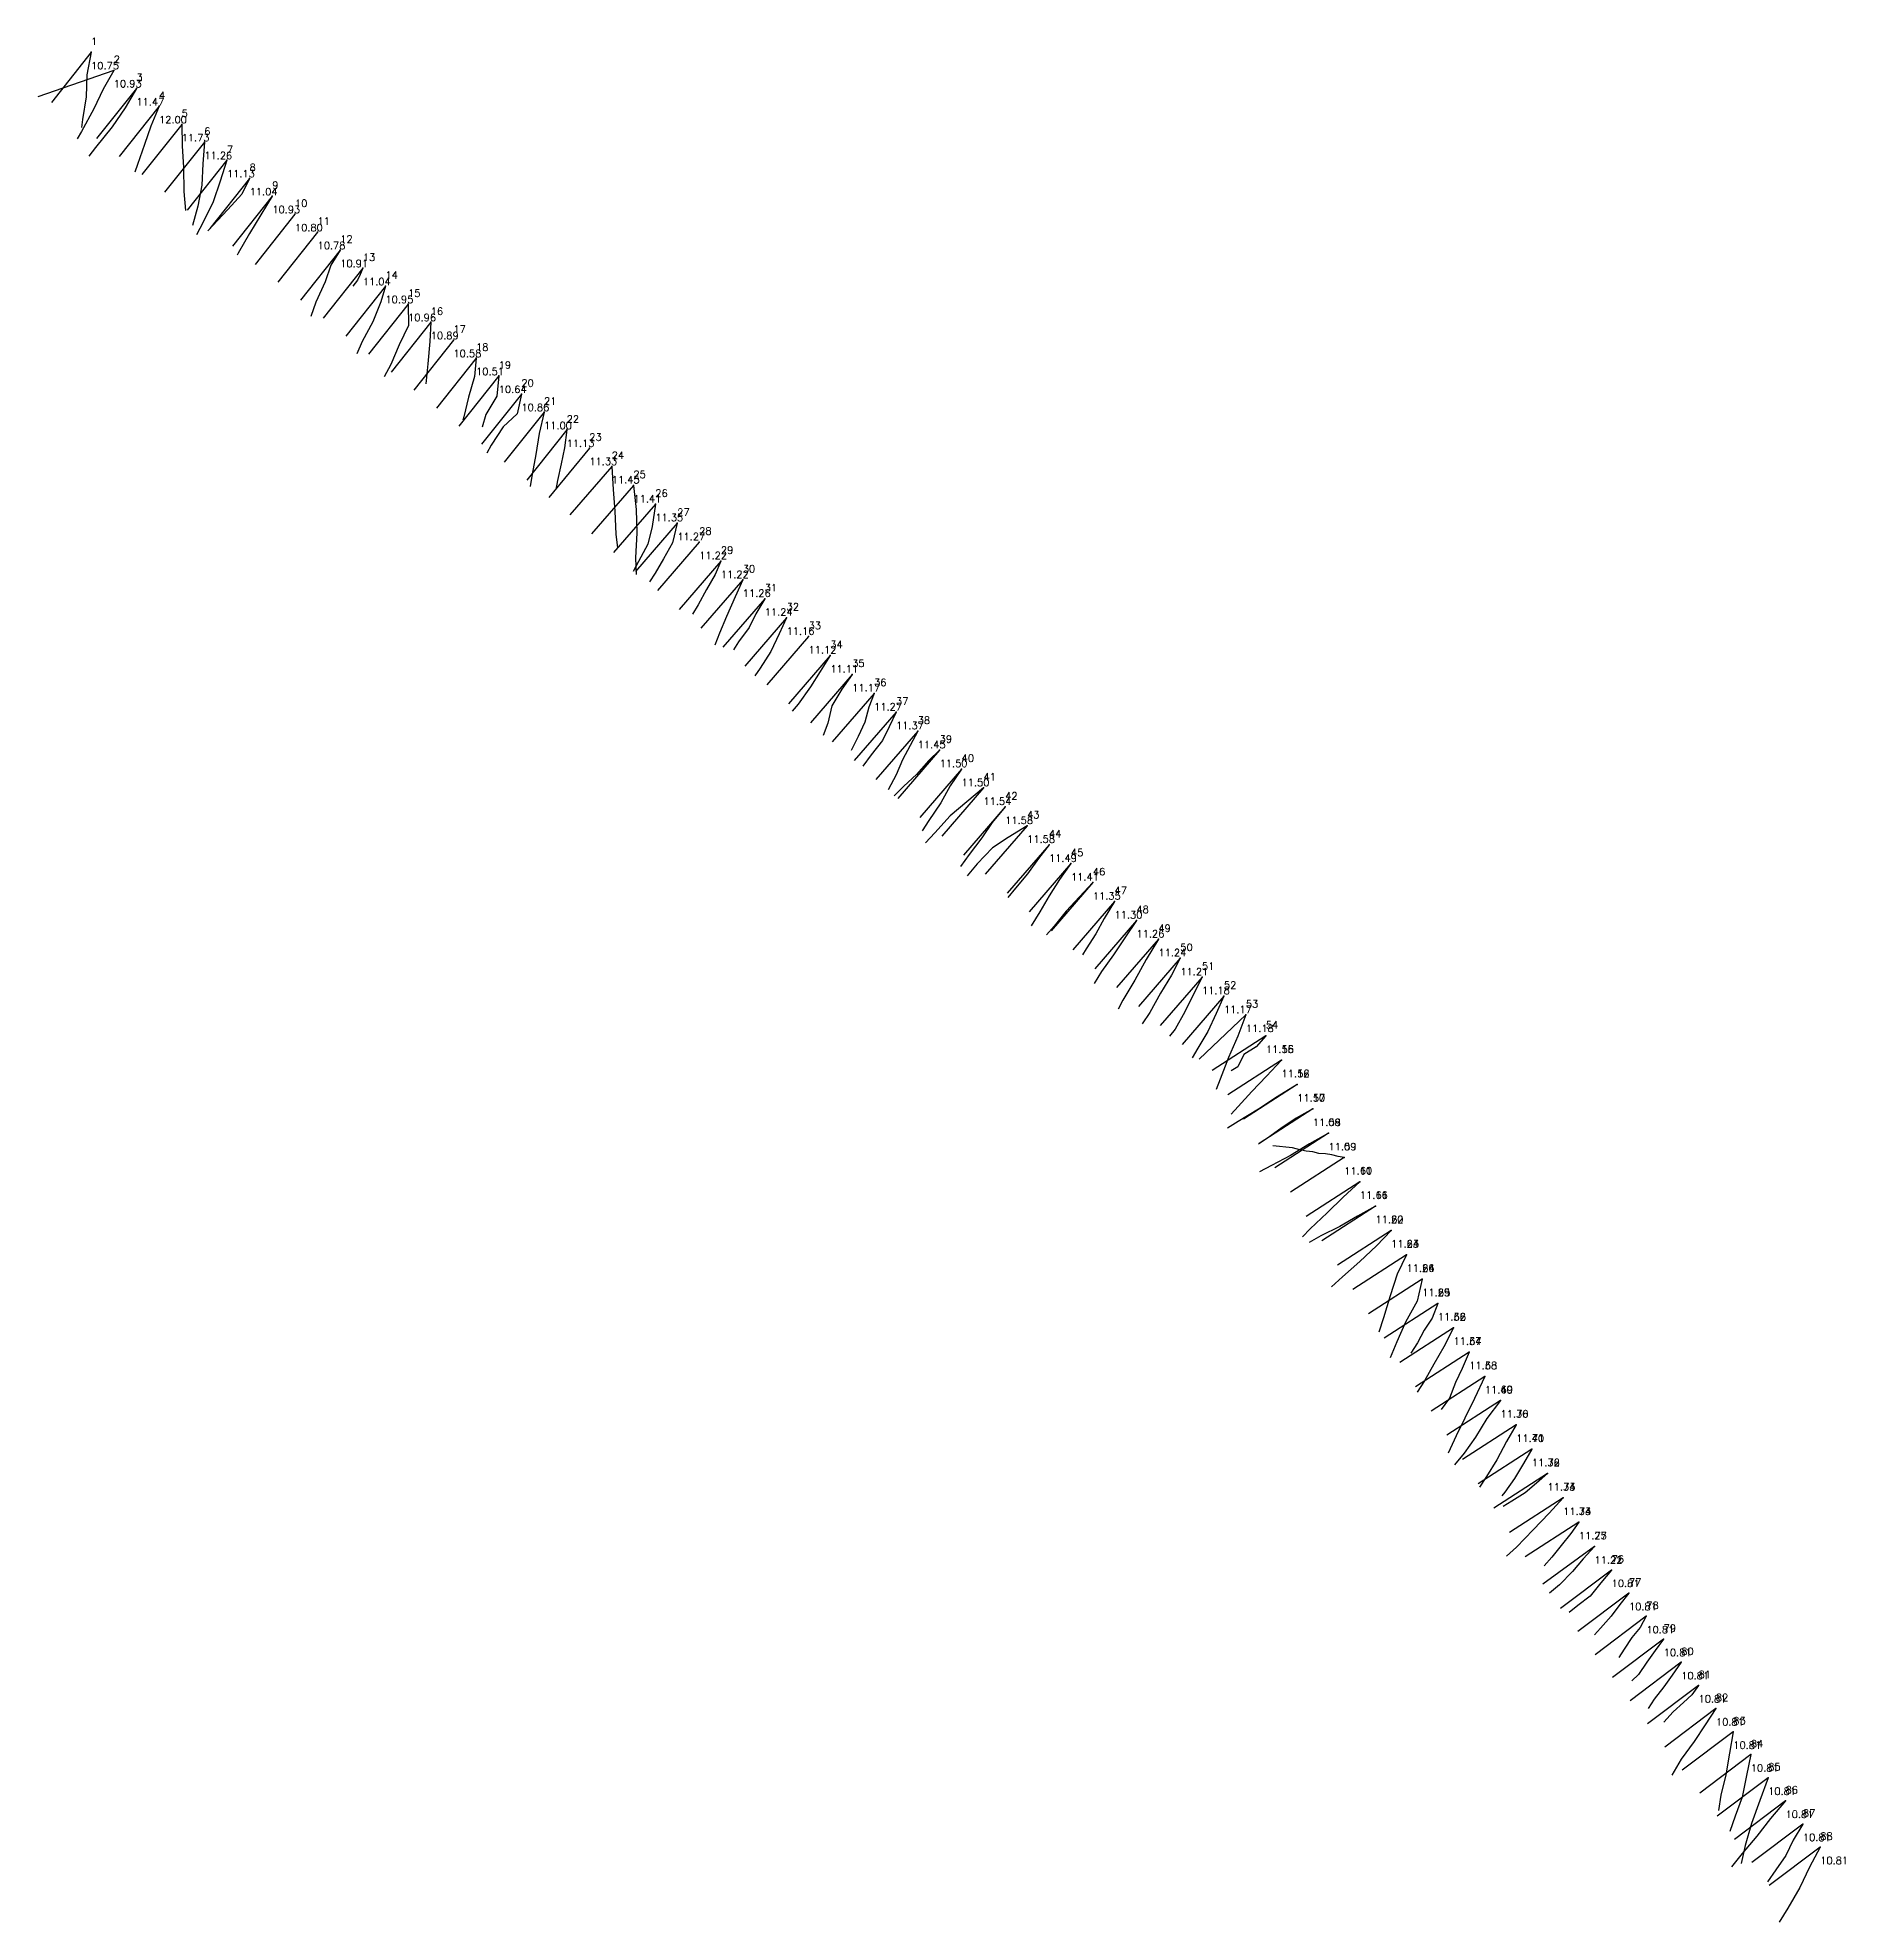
# Model space of a CAD drawing. Extents: x 748776 to 748851, y 8930539.9 to 8930618.1.
import ezdxf

# ---------------------------------------------------------------- set-up
doc = ezdxf.new("R2010")
doc.units = 0
for name, color, linetype in [('Hole', 7, 'Continuous'), ('Length', 7, 'Continuous'), ('Number', 7, 'Continuous'), ('Real Hole', 7, 'Continuous'), ('Theoretical Hole', 7, 'Continuous')]:
    doc.layers.add(name, color=color, linetype=linetype)
doc.styles.get("Standard").update_dxf_attribs({"font": 'simplex.shx'})

msp = doc.modelspace()

# ---------------------------------------------------------------- linework, layer by layer
at = {"layer": 'Hole', "color": 40, "true_color": 0xffc000}
for p in [(748778.21, 8930617.46, 220.41), (748779.15, 8930616.71, 220.61), (748780.09, 8930615.96, 221.16), (748781.03, 8930615.22, 221.71), (748781.97, 8930614.47, 221.42), (748782.91, 8930613.73, 220.94), (748783.85, 8930612.98, 220.81), (748784.79, 8930612.23, 220.72), (748785.73, 8930611.49, 220.61), (748786.67, 8930610.74, 220.46), (748787.61, 8930610, 220.45), (748788.55, 8930609.25, 220.58), (748789.49, 8930608.5, 220.72), (748790.43, 8930607.76, 220.63), (748791.37, 8930607.01, 220.64), (748792.31, 8930606.26, 220.56), (748793.25, 8930605.52, 220.24), (748794.19, 8930604.77, 220.17), (748795.13, 8930604.03, 220.3), (748796.07, 8930603.28, 220.53), (748797.01, 8930602.53, 220.67), (748797.95, 8930601.79, 220.81), (748798.89, 8930601.04, 221.02), (748799.82, 8930600.28, 221.13), (748800.72, 8930599.49, 221.1), (748801.63, 8930598.71, 221.03), (748802.54, 8930597.92, 220.95), (748803.45, 8930597.14, 220.9), (748804.35, 8930596.35, 220.9), (748805.26, 8930595.57, 220.94), (748806.17, 8930594.79, 220.92), (748807.08, 8930594, 220.84), (748807.99, 8930593.22, 220.8), (748808.89, 8930592.43, 220.79), (748809.8, 8930591.65, 220.85), (748810.71, 8930590.86, 220.95), (748811.62, 8930590.08, 221.06), (748812.52, 8930589.29, 221.14), (748813.43, 8930588.51, 221.19), (748814.34, 8930587.72, 221.19), (748815.25, 8930586.94, 221.23), (748816.15, 8930586.15, 221.27), (748817.06, 8930585.37, 221.28), (748817.97, 8930584.58, 221.18), (748818.88, 8930583.8, 221.1), (748819.79, 8930583.01, 221.04), (748820.69, 8930582.23, 220.98), (748821.6, 8930581.44, 220.95), (748822.51, 8930580.66, 220.92), (748823.42, 8930579.87, 220.89), (748824.32, 8930579.09, 220.87), (748825.23, 8930578.3, 220.85), (748826.14, 8930577.52, 220.85), (748826.97, 8930576.65, 220.84), (748827.62, 8930575.64, 220.8), (748828.27, 8930574.63, 220.78), (748828.92, 8930573.62, 220.76), (748829.57, 8930572.61, 220.77), (748830.22, 8930571.6, 220.79), (748830.87, 8930570.6, 220.84), (748831.52, 8930569.59, 220.88), (748832.17, 8930568.58, 220.93), (748832.81, 8930567.57, 220.94), (748833.46, 8930566.56, 220.97), (748834.11, 8930565.55, 221), (748834.76, 8930564.54, 221.03), (748835.41, 8930563.53, 221.07), (748836.06, 8930562.52, 221.09), (748836.71, 8930561.52, 221.05), (748837.36, 8930560.51, 221.08), (748838.01, 8930559.5, 221.05), (748838.66, 8930558.49, 221.03), (748839.31, 8930557.48, 221.02), (748839.96, 8930556.47, 220.96), (748840.61, 8930555.46, 220.9), (748841.32, 8930554.49, 220.48), (748842.04, 8930553.53, 220.48), (748842.76, 8930552.57, 220.48), (748843.48, 8930551.62, 220.48), (748844.21, 8930550.66, 220.48), (748844.93, 8930549.7, 220.48), (748845.65, 8930548.74, 220.48), (748846.37, 8930547.78, 220.48), (748847.1, 8930546.83, 220.48), (748847.82, 8930545.87, 220.48), (748848.54, 8930544.91, 220.48), (748849.26, 8930543.95, 220.48), (748849.98, 8930542.99, 220.48)]:
    msp.add_point(p, dxfattribs=at)
at = {"layer": 'Real Hole', "color": 1, "true_color": 0xff0000}
for points in [[(748778.21, 8930617.46, 220.41), (748778.037, 8930616.522, 217.566), (748778.011, 8930615.612, 214.707), (748777.849, 8930614.674, 211.862), (748777.811, 8930614.334, 210.817)], [(748779.15, 8930616.71, 220.61), (748778.704, 8930615.937, 217.746), (748778.318, 8930615.113, 214.887), (748777.812, 8930614.179, 212.082), (748777.636, 8930613.875, 211.145)], [(748780.09, 8930615.96, 221.16), (748779.618, 8930615.162, 218.307), (748779.084, 8930614.37, 215.463), (748778.386, 8930613.509, 212.675), (748778.111, 8930613.153, 211.563)], [(748781.03, 8930615.22, 221.71), (748780.695, 8930614.399, 218.844), (748780.42, 8930613.631, 215.957), (748780.134, 8930612.801, 213.088), (748780.024, 8930612.489, 212.145)], [(748781.97, 8930614.47, 221.42), (748781.986, 8930613.58, 218.555), (748782.044, 8930612.679, 215.694), (748782.062, 8930611.688, 212.863), (748782.132, 8930610.902, 210.702)], [(748782.91, 8930613.73, 220.94), (748782.841, 8930612.827, 218.08), (748782.806, 8930611.948, 215.212), (748782.639, 8930611.081, 212.345), (748782.417, 8930610.269, 209.991)], [(748783.85, 8930612.98, 220.81), (748783.571, 8930612.111, 217.952), (748783.273, 8930611.262, 215.09), (748782.868, 8930610.419, 212.24), (748782.588, 8930609.888, 210.332)], [(748784.79, 8930612.23, 220.72), (748784.462, 8930611.575, 217.811), (748783.882, 8930610.939, 214.937), (748783.245, 8930610.263, 212.084), (748783.059, 8930610.058, 211.228)], [(748785.73, 8930611.49, 220.61), (748785.259, 8930610.718, 217.749), (748784.79, 8930609.946, 214.889), (748784.32, 8930609.124, 212.042), (748784.274, 8930609.042, 211.757)], [(748788.55, 8930609.25, 220.58), (748788.159, 8930608.633, 217.67), (748787.924, 8930607.941, 214.761), (748787.54, 8930607.096, 211.908), (748787.328, 8930606.493, 210.013)], [(748789.49, 8930608.5, 220.72), (748789.38, 8930608.235, 217.734), (748789.269, 8930608, 214.745), (748789.073, 8930607.752, 211.762)], [(748790.43, 8930607.76, 220.63), (748790.233, 8930607.104, 217.709), (748789.897, 8930606.278, 214.845), (748789.462, 8930605.461, 211.991), (748789.239, 8930604.954, 210.174)], [(748791.37, 8930607.01, 220.64), (748791.384, 8930606.118, 217.776), (748790.995, 8930605.32, 214.91), (748790.648, 8930604.503, 212.045), (748790.381, 8930604.001, 210.337)], [(748792.31, 8930606.26, 220.56), (748792.269, 8930605.459, 217.669), (748792.187, 8930604.539, 214.815), (748792.097, 8930603.701, 212.25)], [(748794.19, 8930604.77, 220.17), (748794.121, 8930604.012, 217.268), (748793.879, 8930603.157, 214.403), (748793.676, 8930602.342, 211.523), (748793.642, 8930602.201, 211.044)], [(748795.13, 8930604.03, 220.3), (748795.056, 8930603.192, 217.42), (748794.598, 8930602.436, 214.554), (748794.439, 8930601.907, 212.631)], [(748796.07, 8930603.28, 220.53), (748795.894, 8930602.457, 217.651), (748795.314, 8930601.918, 214.757), (748794.809, 8930601.161, 211.898), (748794.641, 8930600.826, 210.549)], [(748797.01, 8930602.53, 220.67), (748796.808, 8930601.645, 217.811), (748796.67, 8930600.779, 214.942), (748796.522, 8930599.961, 212.059), (748796.44, 8930599.451, 210.335)], [(748797.95, 8930601.79, 220.81), (748797.855, 8930601.045, 217.906), (748797.723, 8930600.384, 214.982), (748797.574, 8930599.696, 212.066), (748797.505, 8930599.327, 210.305)], [(748799.82, 8930600.28, 221.13), (748799.876, 8930599.327, 218.286), (748799.942, 8930598.421, 215.427), (748799.983, 8930597.471, 212.582), (748800.062, 8930596.905, 210.665)], [(748800.72, 8930599.49, 221.1), (748800.83, 8930598.489, 218.274), (748800.865, 8930597.527, 215.433), (748800.807, 8930596.489, 212.619), (748800.832, 8930595.792, 210.532)], [(748801.63, 8930598.71, 221.03), (748801.495, 8930597.786, 218.179), (748801.318, 8930597.054, 215.275), (748800.931, 8930596.334, 212.389), (748800.715, 8930595.921, 210.341)], [(748802.54, 8930597.92, 220.95), (748802.341, 8930597.108, 218.069), (748801.969, 8930596.438, 215.168), (748801.624, 8930595.849, 212.247), (748801.383, 8930595.487, 210.5)], [(748804.35, 8930596.35, 220.9), (748804.112, 8930595.799, 217.961), (748803.754, 8930595.165, 215.05), (748803.407, 8930594.538, 212.137), (748803.171, 8930594.154, 210.086)], [(748805.26, 8930595.57, 220.94), (748804.937, 8930594.864, 218.042), (748804.583, 8930594.053, 215.176), (748804.299, 8930593.358, 212.271), (748804.094, 8930592.863, 210.241)], [(748806.17, 8930594.79, 220.92), (748805.806, 8930594.161, 218.009), (748805.518, 8930593.591, 215.078), (748805.087, 8930592.996, 212.169), (748804.877, 8930592.668, 210.31)], [(748807.08, 8930594, 220.84), (748806.771, 8930593.331, 217.932), (748806.43, 8930592.601, 215.042), (748805.986, 8930591.908, 212.157), (748805.756, 8930591.587, 210.607)], [(748808.89, 8930592.43, 220.79), (748808.469, 8930591.775, 217.893), (748808.076, 8930591.13, 214.989), (748807.553, 8930590.414, 212.123), (748807.308, 8930590.123, 210.569)], [(748809.8, 8930591.65, 220.85), (748809.365, 8930591.042, 217.945), (748808.955, 8930590.35, 215.055), (748808.793, 8930589.623, 212.148), (748808.601, 8930589.118, 210.327)], [(748810.71, 8930590.86, 220.95), (748810.492, 8930590.296, 218.011), (748810.319, 8930589.669, 215.083), (748810.045, 8930589.074, 212.155), (748809.76, 8930588.486, 209.846)], [(748811.62, 8930590.08, 221.06), (748811.339, 8930589.478, 218.134), (748811.062, 8930588.904, 215.203), (748810.581, 8930588.316, 212.301), (748810.241, 8930587.838, 210.18)], [(748812.52, 8930589.29, 221.14), (748812.212, 8930588.702, 218.214), (748811.894, 8930588.098, 215.293), (748811.632, 8930587.481, 212.369), (748811.293, 8930586.863, 210.075)], [(748813.43, 8930588.51, 221.19), (748812.986, 8930588.073, 218.255), (748812.463, 8930587.499, 215.358), (748811.947, 8930587.008, 212.443), (748811.549, 8930586.612, 210.11)], [(748814.34, 8930587.72, 221.19), (748813.873, 8930587.019, 218.311), (748813.479, 8930586.323, 215.419), (748812.98, 8930585.587, 212.554), (748812.71, 8930585.154, 210.62)], [(748815.25, 8930586.94, 221.23), (748814.562, 8930586.368, 218.367), (748813.866, 8930585.784, 215.507), (748813.236, 8930585.082, 212.66), (748812.842, 8930584.661, 210.744)], [(748816.15, 8930586.15, 221.27), (748815.609, 8930585.506, 218.39), (748815.185, 8930584.873, 215.489), (748814.66, 8930584.181, 212.617), (748814.289, 8930583.677, 210.718)], [(748817.06, 8930585.37, 221.28), (748816.277, 8930584.879, 218.426), (748815.619, 8930584.452, 215.53), (748814.983, 8930583.788, 212.675), (748814.572, 8930583.297, 210.57)], [(748817.97, 8930584.58, 221.18), (748817.539, 8930584.005, 218.267), (748817.074, 8930583.373, 215.372), (748816.575, 8930582.782, 212.473), (748816.255, 8930582.395, 210.745)], [(748818.88, 8930583.8, 221.1), (748818.41, 8930583.137, 218.212), (748817.974, 8930582.458, 215.323), (748817.588, 8930581.793, 212.423), (748817.229, 8930581.22, 210.016)], [(748819.79, 8930583.01, 221.04), (748819.239, 8930582.424, 218.15), (748818.683, 8930581.83, 215.262), (748818.177, 8930581.207, 212.372), (748817.872, 8930580.848, 210.738)], [(748820.69, 8930582.23, 220.98), (748820.265, 8930581.524, 218.095), (748819.907, 8930580.889, 215.185), (748819.508, 8930580.258, 212.28), (748819.353, 8930580.016, 211.322)], [(748821.6, 8930581.44, 220.95), (748821.149, 8930580.756, 218.064), (748820.642, 8930580.011, 215.202), (748820.151, 8930579.317, 212.326), (748819.841, 8930578.824, 210.412)], [(748822.51, 8930580.66, 220.92), (748822.004, 8930579.822, 218.084), (748821.529, 8930578.96, 215.25), (748821.037, 8930578.132, 212.409), (748820.844, 8930577.765, 210.968)], [(748823.42, 8930579.87, 220.89), (748823.047, 8930579.174, 217.996), (748822.598, 8930578.419, 215.127), (748822.157, 8930577.621, 212.269), (748821.837, 8930577.15, 210.562)], [(748824.32, 8930579.09, 220.87), (748823.967, 8930578.385, 217.976), (748823.612, 8930577.644, 215.09), (748823.205, 8930576.931, 212.205), (748822.973, 8930576.636, 210.856)], [(748825.23, 8930578.3, 220.85), (748824.901, 8930577.578, 217.957), (748824.56, 8930576.828, 215.072), (748824.143, 8930576.14, 212.182), (748823.916, 8930575.738, 210.546)], [(748826.14, 8930577.52, 220.85), (748825.804, 8930576.645, 218), (748825.425, 8930575.755, 215.16), (748825.073, 8930574.861, 212.319), (748824.913, 8930574.428, 210.997)], [(748826.97, 8930576.65, 220.84), (748826.567, 8930576.192, 217.903), (748826.049, 8930575.873, 214.965), (748825.803, 8930575.369, 212.018), (748825.536, 8930575.194, 209.942)], [(748827.62, 8930575.64, 220.8), (748826.998, 8930574.975, 217.942), (748826.383, 8930574.338, 215.075), (748825.827, 8930573.715, 212.194), (748825.524, 8930573.401, 210.864)], [(748828.27, 8930574.63, 220.78), (748827.441, 8930574.115, 217.943), (748826.67, 8930573.604, 215.089), (748825.816, 8930573.104, 212.257), (748825.381, 8930572.818, 210.534)], [(748828.92, 8930573.62, 220.76), (748828.229, 8930573.243, 217.865), (748827.597, 8930572.813, 214.964), (748827.038, 8930572.404, 212.045), (748826.661, 8930572.153, 210.2)], [(748829.57, 8930572.61, 220.77), (748828.786, 8930572.174, 217.907), (748827.99, 8930571.681, 215.057), (748827.199, 8930571.272, 212.192), (748826.704, 8930571.007, 210.377)], [(748830.22, 8930571.6, 220.79), (748829.97, 8930571.65, 219.823), (748829.709, 8930571.718, 218.86), (748829.441, 8930571.754, 217.897), (748829.173, 8930571.77, 216.934), (748828.917, 8930571.845, 215.97), (748828.644, 8930571.868, 215.009), (748828.377, 8930571.929, 214.047), (748828.076, 8930571.999, 213.096), (748827.804, 8930572.03, 212.134), (748827.532, 8930572.061, 211.172), (748827.259, 8930572.093, 210.211)], [(748830.87, 8930570.6, 220.84), (748830.178, 8930569.964, 217.991), (748829.519, 8930569.312, 215.138), (748828.813, 8930568.651, 212.298), (748828.491, 8930568.316, 210.872)], [(748831.52, 8930569.59, 220.88), (748830.772, 8930569.172, 218.005), (748830.036, 8930568.739, 215.129), (748829.253, 8930568.356, 212.259), (748828.765, 8930568.077, 210.444)], [(748832.17, 8930568.58, 220.93), (748831.567, 8930567.94, 218.062), (748830.865, 8930567.288, 215.219), (748830.145, 8930566.66, 212.375), (748829.691, 8930566.234, 210.474)], [(748832.81, 8930567.57, 220.94), (748832.424, 8930566.768, 218.075), (748832.136, 8930565.871, 215.227), (748831.853, 8930564.956, 212.384), (748831.662, 8930564.355, 210.486)], [(748833.46, 8930566.56, 220.97), (748833.249, 8930565.638, 218.123), (748832.767, 8930564.771, 215.292), (748832.403, 8930563.951, 212.429), (748832.126, 8930563.295, 210.242)], [(748834.11, 8930565.55, 221), (748833.872, 8930564.936, 218.073), (748833.539, 8930564.447, 215.132), (748833.269, 8930563.911, 212.193), (748832.985, 8930563.48, 209.441)], [(748834.76, 8930564.54, 221.03), (748834.36, 8930563.751, 218.163), (748833.936, 8930563.031, 215.282), (748833.554, 8930562.335, 212.389), (748833.247, 8930561.867, 210.469)], [(748835.41, 8930563.53, 221.07), (748835.119, 8930562.854, 218.162), (748834.848, 8930562.265, 215.232), (748834.586, 8930561.623, 212.314), (748834.248, 8930561.148, 209.575)], [(748836.06, 8930562.52, 221.09), (748835.635, 8930561.599, 218.267), (748835.228, 8930560.785, 215.408), (748834.863, 8930560.054, 212.522), (748834.533, 8930559.343, 209.938)], [(748836.71, 8930561.52, 221.05), (748836.139, 8930560.782, 218.199), (748835.673, 8930560.005, 215.339), (748835.197, 8930559.336, 212.454), (748834.793, 8930558.856, 210.554)], [(748837.36, 8930560.51, 221.08), (748836.954, 8930559.823, 218.188), (748836.552, 8930559.063, 215.314), (748836.125, 8930558.365, 212.428), (748835.841, 8930557.921, 210.292)], [(748838.01, 8930559.5, 221.05), (748837.66, 8930558.911, 218.129), (748837.292, 8930558.291, 215.217), (748836.894, 8930557.722, 212.299), (748836.766, 8930557.572, 211.523)], [(748838.66, 8930558.49, 221.03), (748838.207, 8930558.099, 218.09), (748837.735, 8930557.695, 215.155), (748837.181, 8930557.342, 212.228), (748836.819, 8930557.119, 210.172)], [(748839.31, 8930557.48, 221.02), (748838.735, 8930556.844, 218.145), (748838.066, 8930556.159, 215.302), (748837.371, 8930555.435, 212.475), (748836.952, 8930555.067, 210.869)], [(748839.96, 8930556.47, 220.96), (748839.623, 8930556.005, 218.016), (748839.228, 8930555.512, 215.083), (748838.841, 8930555.029, 212.147), (748838.519, 8930554.668, 209.899)], [(748840.61, 8930555.46, 220.9), (748840.141, 8930554.953, 217.981), (748839.698, 8930554.425, 215.061), (748839.161, 8930553.878, 212.16), (748838.738, 8930553.53, 210.133)], [(748841.32, 8930554.49, 220.48), (748840.879, 8930553.951, 217.562), (748840.431, 8930553.407, 214.646), (748839.922, 8930553.019, 211.715), (748839.556, 8930552.726, 209.668)], [(748842.04, 8930553.53, 220.48), (748841.667, 8930553.054, 217.542), (748841.307, 8930552.576, 214.602), (748840.858, 8930552.079, 211.678), (748840.61, 8930551.8, 209.713)], [(748842.76, 8930552.57, 220.48), (748842.509, 8930552.101, 217.528), (748842.167, 8930551.694, 214.575), (748841.836, 8930551.206, 211.633), (748841.619, 8930550.854, 209.575)], [(748843.48, 8930551.62, 220.48), (748843.131, 8930551.152, 217.537), (748842.778, 8930550.669, 214.598), (748842.442, 8930550.154, 211.661), (748842.166, 8930549.886, 209.903)], [(748844.21, 8930550.66, 220.48), (748843.829, 8930550.129, 217.552), (748843.484, 8930549.639, 214.612), (748843.087, 8930549.127, 211.683), (748842.837, 8930548.747, 209.736)], [(748844.93, 8930549.7, 220.48), (748844.644, 8930549.312, 217.519), (748844.308, 8930548.986, 214.556), (748843.869, 8930548.601, 211.613), (748843.49, 8930548.183, 208.871)], [(748845.65, 8930548.74, 220.48), (748845.204, 8930548.069, 217.59), (748844.743, 8930547.37, 214.709), (748844.213, 8930546.637, 211.849), (748843.826, 8930545.979, 209.364)], [(748846.37, 8930547.78, 220.48), (748846.214, 8930546.891, 217.619), (748846.06, 8930545.992, 214.761), (748845.858, 8930545.153, 211.888), (748845.757, 8930544.51, 209.891)], [(748847.1, 8930546.83, 220.48), (748846.921, 8930545.962, 217.614), (748846.738, 8930545.07, 214.756), (748846.445, 8930544.275, 211.877), (748846.221, 8930543.635, 209.471)], [(748847.82, 8930545.87, 220.48), (748847.472, 8930544.93, 217.652), (748847.129, 8930543.973, 214.83), (748846.871, 8930543.06, 211.984), (748846.703, 8930542.318, 209.813)], [(748848.54, 8930544.91, 220.48), (748847.914, 8930544.184, 217.637), (748847.355, 8930543.448, 214.783), (748846.736, 8930542.734, 211.936), (748846.294, 8930542.181, 209.959)], [(748849.26, 8930543.95, 220.48), (748848.851, 8930543.278, 217.585), (748848.55, 8930542.647, 214.668), (748848.137, 8930542.046, 211.757), (748847.79, 8930541.547, 209.748)], [(748849.98, 8930542.99, 220.48), (748849.528, 8930542.158, 217.633), (748849.14, 8930541.318, 214.78), (748848.639, 8930540.465, 211.947), (748848.275, 8930539.873, 209.86)]]:
    msp.add_polyline3d(points, dxfattribs=at)
at = {"layer": 'Theoretical Hole', "color": 40, "true_color": 0xffc000}
for p, q in [((748778.21, 8930617.46, 220.41), (748776.56, 8930615.382, 209.993)), ((748779.15, 8930616.71, 220.61), (748775.993, 8930615.611, 210.204)), ((748780.09, 8930615.96, 221.16), (748778.441, 8930613.883, 210.001)), ((748781.03, 8930615.22, 221.71), (748779.381, 8930613.143, 210.007)), ((748781.97, 8930614.47, 221.42), (748780.321, 8930612.393, 209.994)), ((748782.91, 8930613.73, 220.94), (748781.26, 8930611.652, 209.997)), ((748783.85, 8930612.98, 220.81), (748782.201, 8930610.904, 210)), ((748784.79, 8930612.23, 220.72), (748783.141, 8930610.153, 210.003)), ((748785.73, 8930611.49, 220.61), (748784.081, 8930609.413, 210.007)), ((748786.67, 8930610.74, 220.46), (748785.02, 8930608.662, 209.991)), ((748787.61, 8930610, 220.45), (748785.96, 8930607.922, 210.002)), ((748788.55, 8930609.25, 220.58), (748786.9, 8930607.171, 209.998)), ((748789.49, 8930608.5, 220.72), (748787.841, 8930606.423, 210.003)), ((748790.43, 8930607.76, 220.63), (748788.78, 8930605.682, 210.006)), ((748791.37, 8930607.01, 220.64), (748789.721, 8930604.933, 210.006)), ((748792.31, 8930606.26, 220.56), (748790.66, 8930604.182, 209.998)), ((748793.25, 8930605.52, 220.24), (748791.599, 8930603.441, 209.998)), ((748794.19, 8930604.77, 220.17), (748792.54, 8930602.692, 210)), ((748795.13, 8930604.03, 220.3), (748793.48, 8930601.952, 209.996)), ((748796.07, 8930603.28, 220.53), (748794.42, 8930601.202, 209.999)), ((748797.01, 8930602.53, 220.67), (748795.36, 8930600.452, 209.995)), ((748797.95, 8930601.79, 220.81), (748796.301, 8930599.714, 210)), ((748798.89, 8930601.04, 221.02), (748797.205, 8930598.992, 210.005)), ((748799.82, 8930600.28, 221.13), (748798.084, 8930598.273, 209.992)), ((748800.72, 8930599.49, 221.1), (748798.985, 8930597.484, 210.002)), ((748801.63, 8930598.71, 221.03), (748799.894, 8930596.703, 209.995)), ((748802.54, 8930597.92, 220.95), (748800.805, 8930595.914, 209.996)), ((748803.45, 8930597.14, 220.9), (748801.714, 8930595.133, 209.998)), ((748804.35, 8930596.35, 220.9), (748802.616, 8930594.344, 209.998)), ((748805.26, 8930595.57, 220.94), (748803.524, 8930593.563, 209.997)), ((748806.17, 8930594.79, 220.92), (748804.435, 8930592.784, 209.997)), ((748807.08, 8930594, 220.84), (748805.345, 8930591.994, 210)), ((748807.99, 8930593.22, 220.8), (748806.254, 8930591.212, 210.001)), ((748808.89, 8930592.43, 220.79), (748807.154, 8930590.423, 210.002)), ((748809.8, 8930591.65, 220.85), (748808.065, 8930589.643, 210)), ((748810.71, 8930590.86, 220.95), (748808.975, 8930588.854, 209.996)), ((748811.62, 8930590.08, 221.06), (748809.885, 8930588.074, 210.004)), ((748812.52, 8930589.29, 221.14), (748810.786, 8930587.284, 210.001)), ((748813.43, 8930588.51, 221.19), (748811.694, 8930586.503, 210)), ((748814.34, 8930587.72, 221.19), (748812.606, 8930585.714, 210)), ((748815.25, 8930586.94, 221.23), (748813.515, 8930584.933, 209.999)), ((748816.15, 8930586.15, 221.27), (748814.415, 8930584.144, 209.998)), ((748817.06, 8930585.37, 221.28), (748815.325, 8930583.364, 210.008)), ((748817.97, 8930584.58, 221.18), (748816.235, 8930582.573, 210)), ((748818.88, 8930583.8, 221.1), (748817.145, 8930581.794, 210.002)), ((748819.79, 8930583.01, 221.04), (748818.056, 8930581.004, 210.004)), ((748820.69, 8930582.23, 220.98), (748818.955, 8930580.223, 209.996)), ((748821.6, 8930581.44, 220.95), (748819.866, 8930579.434, 210.007)), ((748822.51, 8930580.66, 220.92), (748820.775, 8930578.654, 209.997)), ((748823.42, 8930579.87, 220.89), (748821.685, 8930577.863, 209.998)), ((748824.32, 8930579.09, 220.87), (748822.586, 8930577.084, 210.009)), ((748825.23, 8930578.3, 220.85), (748823.495, 8930576.293, 210)), ((748826.14, 8930577.52, 220.85), (748824.208, 8930575.682, 209.993)), ((748826.97, 8930576.65, 220.84), (748824.74, 8930575.214, 210)), ((748827.62, 8930575.64, 220.8), (748825.39, 8930574.204, 210.001)), ((748828.27, 8930574.63, 220.78), (748826.039, 8930573.193, 210.002)), ((748828.92, 8930573.62, 220.76), (748826.69, 8930572.184, 209.992)), ((748829.57, 8930572.61, 220.77), (748827.341, 8930571.175, 210.002)), ((748830.22, 8930571.6, 220.79), (748827.99, 8930570.164, 210.001)), ((748830.87, 8930570.6, 220.84), (748828.638, 8930569.163, 210)), ((748831.52, 8930569.59, 220.88), (748829.29, 8930568.154, 209.999)), ((748832.17, 8930568.58, 220.93), (748829.94, 8930567.144, 210.007)), ((748832.81, 8930567.57, 220.94), (748830.579, 8930566.133, 209.997)), ((748833.46, 8930566.56, 220.97), (748831.23, 8930565.124, 209.996)), ((748834.11, 8930565.55, 221), (748831.879, 8930564.113, 209.996)), ((748834.76, 8930564.54, 221.03), (748832.531, 8930563.105, 210.004)), ((748835.41, 8930563.53, 221.07), (748833.181, 8930562.095, 210.003)), ((748836.06, 8930562.52, 221.09), (748833.829, 8930561.083, 210.003)), ((748836.71, 8930561.52, 221.05), (748834.48, 8930560.084, 210.004)), ((748837.36, 8930560.51, 221.08), (748835.129, 8930559.073, 209.993)), ((748838.01, 8930559.5, 221.05), (748835.78, 8930558.064, 210.004)), ((748838.66, 8930558.49, 221.03), (748836.429, 8930557.054, 210.005)), ((748839.31, 8930557.48, 221.02), (748837.081, 8930556.045, 210.004)), ((748839.96, 8930556.47, 220.96), (748837.73, 8930555.034, 210.006)), ((748840.61, 8930555.46, 220.9), (748838.46, 8930553.898, 209.999)), ((748841.32, 8930554.49, 220.48), (748839.202, 8930552.894, 210)), ((748842.04, 8930553.53, 220.48), (748839.922, 8930551.934, 210)), ((748842.76, 8930552.57, 220.48), (748840.642, 8930550.974, 210)), ((748843.48, 8930551.62, 220.48), (748841.362, 8930550.024, 210)), ((748844.21, 8930550.66, 220.48), (748842.092, 8930549.064, 210)), ((748844.93, 8930549.7, 220.48), (748842.812, 8930548.104, 210)), ((748845.65, 8930548.74, 220.48), (748843.532, 8930547.144, 210)), ((748846.37, 8930547.78, 220.48), (748844.252, 8930546.184, 210)), ((748847.1, 8930546.83, 220.48), (748844.982, 8930545.234, 210)), ((748847.82, 8930545.87, 220.48), (748845.702, 8930544.274, 210)), ((748848.54, 8930544.91, 220.48), (748846.422, 8930543.314, 210)), ((748849.26, 8930543.95, 220.48), (748847.142, 8930542.354, 210)), ((748849.98, 8930542.99, 220.48), (748847.862, 8930541.394, 210))]:
    msp.add_line(p, q, dxfattribs=at)

# ---------------------------------------------------------------- texts
at = {"layer": 'Length', "color": 40, "true_color": 0xffc000}
for s, p in [('10.75', (748778.21, 8930616.756, 220.41)), ('10.93', (748779.15, 8930616.006, 220.61)), ('11.47', (748780.09, 8930615.256, 221.16)), ('12.00', (748781.03, 8930614.516, 221.71)), ('11.73', (748781.97, 8930613.766, 221.42)), ('11.26', (748782.91, 8930613.026, 220.94)), ('11.13', (748783.85, 8930612.276, 220.81)), ('11.04', (748784.79, 8930611.526, 220.72)), ('10.93', (748785.73, 8930610.786, 220.61)), ('10.80', (748786.67, 8930610.036, 220.46)), ('10.78', (748787.61, 8930609.296, 220.45)), ('10.91', (748788.55, 8930608.546, 220.58)), ('11.04', (748789.49, 8930607.796, 220.72)), ('10.95', (748790.43, 8930607.056, 220.63)), ('10.96', (748791.37, 8930606.306, 220.64)), ('10.89', (748792.31, 8930605.556, 220.56)), ('10.58', (748793.25, 8930604.816, 220.24)), ('10.51', (748794.19, 8930604.066, 220.17)), ('10.64', (748795.13, 8930603.326, 220.3)), ('10.86', (748796.07, 8930602.576, 220.53)), ('11.00', (748797.01, 8930601.826, 220.67)), ('11.13', (748797.95, 8930601.086, 220.81)), ('11.33', (748798.89, 8930600.336, 221.02)), ('11.45', (748799.82, 8930599.576, 221.13)), ('11.41', (748800.72, 8930598.786, 221.1)), ('11.35', (748801.63, 8930598.006, 221.03)), ('11.27', (748802.54, 8930597.216, 220.95)), ('11.22', (748803.45, 8930596.436, 220.9)), ('11.22', (748804.35, 8930595.646, 220.9)), ('11.26', (748805.26, 8930594.866, 220.94)), ('11.24', (748806.17, 8930594.086, 220.92)), ('11.16', (748807.08, 8930593.296, 220.84)), ('11.12', (748807.99, 8930592.516, 220.8)), ('11.11', (748808.89, 8930591.726, 220.79)), ('11.17', (748809.8, 8930590.946, 220.85)), ('11.27', (748810.71, 8930590.156, 220.95)), ('11.37', (748811.62, 8930589.376, 221.06)), ('11.45', (748812.52, 8930588.586, 221.14)), ('11.50', (748813.43, 8930587.806, 221.19)), ('11.50', (748814.34, 8930587.016, 221.19)), ('11.54', (748815.25, 8930586.236, 221.23)), ('11.58', (748816.15, 8930585.446, 221.27)), ('11.58', (748817.06, 8930584.666, 221.28)), ('11.49', (748817.97, 8930583.876, 221.18)), ('11.41', (748818.88, 8930583.096, 221.1)), ('11.35', (748819.79, 8930582.306, 221.04)), ('11.30', (748820.69, 8930581.526, 220.98)), ('11.26', (748821.6, 8930580.736, 220.95)), ('11.24', (748822.51, 8930579.956, 220.92)), ('11.21', (748823.42, 8930579.166, 220.89)), ('11.18', (748824.32, 8930578.386, 220.87)), ('11.17', (748825.23, 8930577.596, 220.85)), ('11.18', (748826.14, 8930576.816, 220.85)), ('11.16', (748826.97, 8930575.946, 220.84)), ('11.12', (748827.62, 8930574.936, 220.8)), ('11.10', (748828.27, 8930573.926, 220.78)), ('11.09', (748828.92, 8930572.916, 220.76)), ('11.09', (748829.57, 8930571.906, 220.77)), ('11.11', (748830.22, 8930570.896, 220.79)), ('11.16', (748830.87, 8930569.896, 220.84)), ('11.20', (748831.52, 8930568.886, 220.88)), ('11.24', (748832.17, 8930567.876, 220.93)), ('11.26', (748832.81, 8930566.866, 220.94)), ('11.29', (748833.46, 8930565.856, 220.97)), ('11.32', (748834.11, 8930564.846, 221)), ('11.34', (748834.76, 8930563.836, 221.03)), ('11.38', (748835.41, 8930562.826, 221.07)), ('11.40', (748836.06, 8930561.816, 221.09)), ('11.36', (748836.71, 8930560.816, 221.05)), ('11.40', (748837.36, 8930559.806, 221.08)), ('11.36', (748838.01, 8930558.796, 221.05)), ('11.34', (748838.66, 8930557.786, 221.03)), ('11.33', (748839.31, 8930556.776, 221.02)), ('11.27', (748839.96, 8930555.766, 220.96)), ('11.22', (748840.61, 8930554.756, 220.9)), ('10.81', (748841.32, 8930553.786, 220.48)), ('10.81', (748842.04, 8930552.826, 220.48)), ('10.81', (748842.76, 8930551.866, 220.48)), ('10.81', (748843.48, 8930550.916, 220.48)), ('10.81', (748844.21, 8930549.956, 220.48)), ('10.81', (748844.93, 8930548.996, 220.48)), ('10.81', (748845.65, 8930548.036, 220.48)), ('10.81', (748846.37, 8930547.076, 220.48)), ('10.81', (748847.1, 8930546.126, 220.48)), ('10.81', (748847.82, 8930545.166, 220.48)), ('10.81', (748848.54, 8930544.206, 220.48)), ('10.81', (748849.26, 8930543.246, 220.48)), ('10.81', (748849.98, 8930542.286, 220.48))]:
    msp.add_text(s, height=0.3, dxfattribs=at).set_placement(p)
at = {"layer": 'Number', "color": 40, "true_color": 0xffc000}
for s, p in [('1', (748778.21, 8930617.766, 220.41)), ('2', (748779.15, 8930617.016, 220.61)), ('3', (748780.09, 8930616.266, 221.16)), ('4', (748781.03, 8930615.526, 221.71)), ('5', (748781.97, 8930614.776, 221.42)), ('6', (748782.91, 8930614.036, 220.94)), ('7', (748783.85, 8930613.286, 220.81)), ('8', (748784.79, 8930612.536, 220.72)), ('9', (748785.73, 8930611.796, 220.61)), ('10', (748786.67, 8930611.046, 220.46)), ('11', (748787.61, 8930610.306, 220.45)), ('12', (748788.55, 8930609.556, 220.58)), ('13', (748789.49, 8930608.806, 220.72)), ('14', (748790.43, 8930608.066, 220.63)), ('15', (748791.37, 8930607.316, 220.64)), ('16', (748792.31, 8930606.566, 220.56)), ('17', (748793.25, 8930605.826, 220.24)), ('18', (748794.19, 8930605.076, 220.17)), ('19', (748795.13, 8930604.336, 220.3)), ('20', (748796.07, 8930603.586, 220.53)), ('21', (748797.01, 8930602.836, 220.67)), ('22', (748797.95, 8930602.096, 220.81)), ('23', (748798.89, 8930601.346, 221.02)), ('24', (748799.82, 8930600.586, 221.13)), ('25', (748800.72, 8930599.796, 221.1)), ('26', (748801.63, 8930599.016, 221.03)), ('27', (748802.54, 8930598.226, 220.95)), ('28', (748803.45, 8930597.446, 220.9)), ('29', (748804.35, 8930596.656, 220.9)), ('30', (748805.26, 8930595.876, 220.94)), ('31', (748806.17, 8930595.096, 220.92)), ('32', (748807.08, 8930594.306, 220.84)), ('33', (748807.99, 8930593.526, 220.8)), ('34', (748808.89, 8930592.736, 220.79)), ('35', (748809.8, 8930591.956, 220.85)), ('36', (748810.71, 8930591.166, 220.95)), ('37', (748811.62, 8930590.386, 221.06)), ('38', (748812.52, 8930589.596, 221.14)), ('39', (748813.43, 8930588.816, 221.19)), ('40', (748814.34, 8930588.026, 221.19)), ('41', (748815.25, 8930587.246, 221.23)), ('42', (748816.15, 8930586.456, 221.27)), ('43', (748817.06, 8930585.676, 221.28)), ('44', (748817.97, 8930584.886, 221.18)), ('45', (748818.88, 8930584.106, 221.1)), ('46', (748819.79, 8930583.316, 221.04)), ('47', (748820.69, 8930582.536, 220.98)), ('48', (748821.6, 8930581.746, 220.95)), ('49', (748822.51, 8930580.966, 220.92)), ('50', (748823.42, 8930580.176, 220.89)), ('51', (748824.32, 8930579.396, 220.87)), ('52', (748825.23, 8930578.606, 220.85)), ('53', (748826.14, 8930577.826, 220.85)), ('54', (748826.97, 8930576.956, 220.84)), ('55', (748827.62, 8930575.946, 220.8)), ('56', (748828.27, 8930574.936, 220.78)), ('57', (748828.92, 8930573.926, 220.76)), ('58', (748829.57, 8930572.916, 220.77)), ('59', (748830.22, 8930571.906, 220.79)), ('60', (748830.87, 8930570.906, 220.84)), ('61', (748831.52, 8930569.896, 220.88)), ('62', (748832.17, 8930568.886, 220.93)), ('63', (748832.81, 8930567.876, 220.94)), ('64', (748833.46, 8930566.866, 220.97)), ('65', (748834.11, 8930565.856, 221)), ('66', (748834.76, 8930564.846, 221.03)), ('67', (748835.41, 8930563.836, 221.07)), ('68', (748836.06, 8930562.826, 221.09)), ('69', (748836.71, 8930561.826, 221.05)), ('70', (748837.36, 8930560.816, 221.08)), ('71', (748838.01, 8930559.806, 221.05)), ('72', (748838.66, 8930558.796, 221.03)), ('73', (748839.31, 8930557.786, 221.02)), ('74', (748839.96, 8930556.776, 220.96)), ('75', (748840.61, 8930555.766, 220.9)), ('76', (748841.32, 8930554.796, 220.48)), ('77', (748842.04, 8930553.836, 220.48)), ('78', (748842.76, 8930552.876, 220.48)), ('79', (748843.48, 8930551.926, 220.48)), ('80', (748844.21, 8930550.966, 220.48)), ('81', (748844.93, 8930550.006, 220.48)), ('82', (748845.65, 8930549.046, 220.48)), ('83', (748846.37, 8930548.086, 220.48)), ('84', (748847.1, 8930547.136, 220.48)), ('85', (748847.82, 8930546.176, 220.48)), ('86', (748848.54, 8930545.216, 220.48)), ('87', (748849.26, 8930544.256, 220.48)), ('88', (748849.98, 8930543.296, 220.48))]:
    msp.add_text(s, height=0.3, dxfattribs=at).set_placement(p)

doc.saveas('drawing.dxf')
